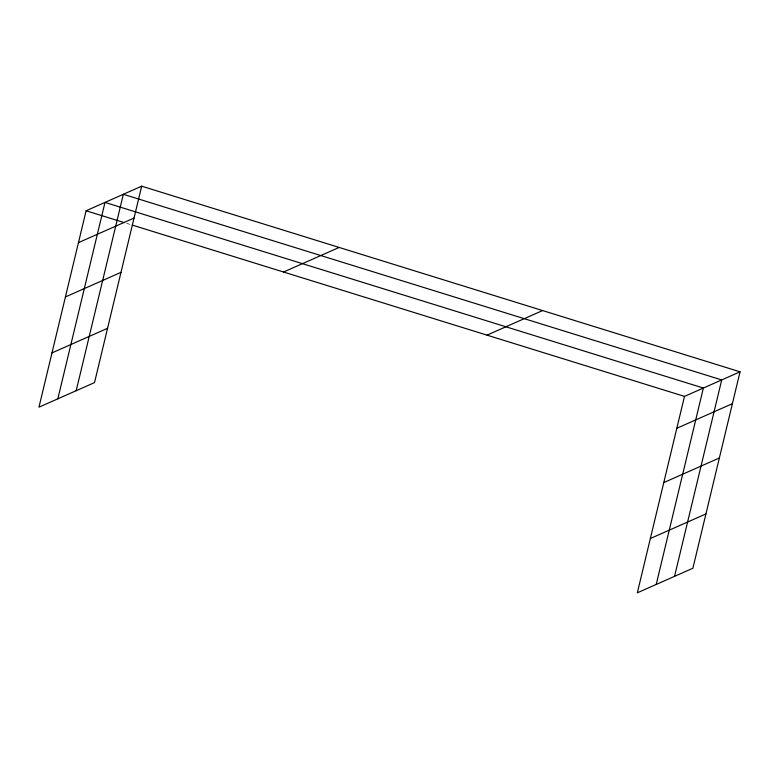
<?xml version="1.0" encoding="UTF-8"?>
<svg xmlns="http://www.w3.org/2000/svg" width="779" height="779" viewBox="0 0 779 779"><rect width="100%" height="100%" fill="white"/><g stroke="black" fill="none" stroke-linecap="round" stroke-linejoin="round"><path stroke-width="0.58" stroke-dasharray="3.9 2.92" d="M126.519 223.3L129.986 224.381"/><path stroke-width="1.17" d="M141.681 186.181L86.109 210.768L38.95 407.183L94.522 382.606L141.681 186.181L740.05 371.817L692.891 568.232L637.319 592.819L684.478 396.394L740.05 371.817M57.841 398.829L104.999 202.404L703.369 388.039L656.22 584.454M76.186 390.717L123.345 194.292L721.714 379.928L674.556 576.343M78.455 242.639L134.027 218.062M65.417 296.935L120.988 272.358M51.989 352.887L107.56 328.31M283.566 272.017L339.138 247.44M487.011 335.136L542.583 310.558M676.824 428.265L732.396 403.688M663.786 482.571L719.358 457.994M650.358 538.513L705.93 513.936M86.109 210.768L124.212 222.59M132.294 225.092L684.478 396.394"/></g></svg>
